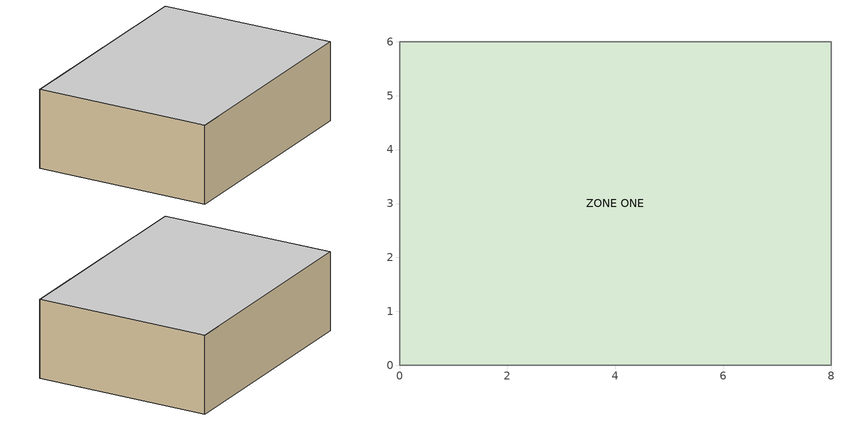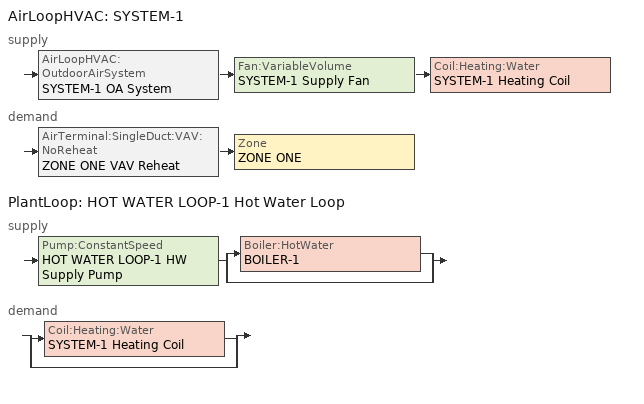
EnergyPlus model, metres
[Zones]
ZONE ONE
 floor adiabatic (LTWALL): 0,0 0,6 8,6 8,0 z0
 wall adiabatic (LTWALL): 8,6 0,6 0,0 8,0 8,6 z0:2.7
 ceiling adiabatic (LTWALL): 0,6 0,0 8,0 8,6 z2.7
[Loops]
AirLoopHVAC 'SYSTEM-1'
 supply: AirLoopHVAC:OutdoorAirSystem 'SYSTEM-1 OA System' > Fan:VariableVolume 'SYSTEM-1 Supply Fan' > Coil:Heating:Water 'SYSTEM-1 Heating Coil'
 demand: AirTerminal:SingleDuct:VAV:NoReheat 'ZONE ONE VAV Reheat' > Zone 'ZONE ONE'
PlantLoop 'HOT WATER LOOP-1 Hot Water Loop'
 supply: Pump:ConstantSpeed 'HOT WATER LOOP-1 HW Supply Pump' > split
  | Boiler:HotWater 'BOILER-1'
  | bypass
 demand: split
  | Coil:Heating:Water 'SYSTEM-1 Heating Coil'
  | bypass
[Site:Location]
DES_MOINES_IA_USA Design_Conditions: Latitude {deg}=41.53; Longitude {deg}=-93.65; Time Zone {hr}=-6; Elevation {m}=294
[SizingPeriod:DesignDay]
DES_MOINES Ann Htg 99% Condns DB: Month=1; Day of Month=21; Day Type=WinterDesignDay; Maximum Dry-Bulb Temperature {C}=4.44; Daily Dry-Bulb Temperature Range {deltaC}=0; Humidity Condition Type=Wetbulb; Wetbulb or DewPoint at Maximum Dry-Bulb {C}=4.44; Barometric Pressure {Pa}=97843; Wind Speed {m/s}=4.7; Wind Direction {deg}=310; Rain Indicator=No; Snow Indicator=No; Daylight Saving Time Indicator=No; Solar Model Indicator=ASHRAEClearSky; Sky Clearness=0
[Building]
Case HX200Lo: North Axis {deg}=0; Terrain=Country; Loads Convergence Tolerance Value=0.04; Temperature Convergence Tolerance Value {deltaC}=0.004; Solar Distribution=FullInteriorAndExterior; Minimum Number of Warmup Days=6
[Material] Roughness=VeryRough; Thickness {m}=1; Conductivity {W/m-K}=0.04; Density {kg/m3}=32.03; Specific Heat {J/kg-K}=830; Thermal Absorptance=1e-07; Solar Absorptance=1e-07; Visible Absorptance=1e-07
INSULATION-EXT; INSULATION-INT
[Construction]
LTWALL: INSULATION-EXT, INSULATION-INT
[Zone]
ZONE ONE: Type=1; Multiplier=1; Ceiling Height {m}=2.7; Volume {m3}=129.6
[OtherEquipment]
ZONE ONE OthEq 1: Zone or ZoneList=ZONE ONE; Schedule=Sch 1; Design Level Calculation Method=EquipmentLevel; Design Level {W}=0; Fraction Latent=0; Fraction Radiant=0; Fraction Lost=0
[ThermostatSetpoint:DualSetpoint]
All Zones Dual SP Control: Heating Setpoint Temperature Schedule=Heat Setpoints; Cooling Setpoint Temperature Schedule=Cool Setpoints
[ZoneControl:Thermostat]
ZONE ONE Thermostat: Zone or ZoneList=ZONE ONE; Control Type Schedule=COMPACT HVAC-ALWAYS 4; Control 1=All Zones Dual SP Control
[Sizing:Zone]
ZONE ONE: Zone Cooling Design Supply Air Temperature Input Method=SupplyAirTemperature; Zone Cooling Design Supply Air Temperature {C}=13; Zone Heating Design Supply Air Temperature Input Method=SupplyAirTemperature; Zone Heating Design Supply Air Temperature {C}=38; Zone Cooling Design Supply Air Humidity Ratio {kgWater/kgDryAir}=0.008; Zone Heating Design Supply Air Humidity Ratio {kgWater/kgDryAir}=0.008; Design Specification Outdoor Air Object=SZ DSOA ZONE ONE; Zone Heating Sizing Factor=0; Zone Cooling Sizing Factor=0; Cooling Design Air Flow Method=Flow/Zone; Cooling Design Air Flow Rate {m3/s}=0.55556; Cooling Minimum Air Flow Fraction=0; Heating Design Air Flow Method=Flow/Zone; Heating Design Air Flow Rate {m3/s}=0.55556; Heating Maximum Air Flow Fraction=0
[DesignSpecification:OutdoorAir]
SZ DSOA ZONE ONE: Outdoor Air Method=Flow/Zone; Outdoor Air Flow per Person {m3/s-person}=0; Outdoor Air Flow per Zone Floor Area {m3/s-m2}=0; Outdoor Air Flow per Zone {m3/s}=0.55556
[Zone equipment]
ZONE ONE: ZONE ONE VAV Reheat
[AirTerminal:SingleDuct:VAV:NoReheat]
ZONE ONE VAV Reheat: Availability Schedule=COMPACT HVAC-ALWAYS 1; Maximum Air Flow Rate {m3/s}=0.55556; Zone Minimum Air Flow Input Method=Constant; Constant Minimum Air Flow Fraction=1
[Sizing:System]
SYSTEM-1: Type of Load to Size On=Sensible; Design Outdoor Air Flow Rate {m3/s}=1.52778; Minimum System Air Flow Ratio=1; Preheat Design Temperature {C}=7; Preheat Design Humidity Ratio {kgWater/kgDryAir}=.008; Precool Design Temperature {C}=11; Precool Design Humidity Ratio {kgWater/kgDryAir}=.008; Central Cooling Design Supply Air Temperature {C}=13; Central Heating Design Supply Air Temperature {C}=37.78; Sizing Option=NonCoincident; 100% Outdoor Air in Cooling=No; 100% Outdoor Air in Heating=Yes; Central Cooling Design Supply Air Humidity Ratio {kgWater/kgDryAir}=0.008; Central Heating Design Supply Air Humidity Ratio {kgWater/kgDryAir}=0.008; Cooling Design Air Flow Method=Flow/System; Cooling Design Air Flow Rate {m3/s}=1.52778; Heating Design Air Flow Method=Flow/System; Heating Design Air Flow Rate {m3/s}=1.52778; System Outdoor Air Method=ZoneSum
[AirLoopHVAC]
SYSTEM-1: Design Supply Air Flow Rate {m3/s}=0.55556
[AvailabilityManager:NightCycle]
SYSTEM-1 Availability: Applicability Schedule=COMPACT HVAC-ALWAYS 1; Fan Schedule=FanAndCoilAvailSched; Control Type=CycleOnAny; Thermostat Tolerance {deltaC}=1; Cycling Run Time {s}=3600
[SetpointManager:MixedAir]
SYSTEM-1 Heating Coil Air Temp Manager: Control Variable=Temperature; Setpoint Node or NodeList=SYSTEM-1 Mixed Air Nodes
[Coil:Heating:Water]
SYSTEM-1 Heating Coil: Availability Schedule=COMPACT HVAC-BOILER; U-Factor Times Area Value {W/K}=autosize; Maximum Water Flow Rate {m3/s}=0.00133; Performance Input Method=UFactorTimesAreaAndDesignWaterFlowRate; Rated Capacity {W}=autosize; Rated Inlet Water Temperature {C}=82.22; Rated Inlet Air Temperature {C}=4.44; Rated Outlet Water Temperature {C}=71.22; Rated Outlet Air Temperature {C}=37.78
[Controller:WaterCoil]
SYSTEM-1 Heating Coil Controller: Control Variable=Temperature; Action=Normal; Actuator Variable=FLOW; Controller Convergence Tolerance {deltaC}=autosize; Maximum Actuated Flow {m3/s}=autosize; Minimum Actuated Flow {m3/s}=0
[SetpointManager:Scheduled] Control Variable=Temperature
Name | Schedule | Setpoint Node or NodeList
SYSTEM-1 Heating Supply Air Temp Manager | COMPACT HVAC-ALWAYS 13 | SYSTEM-1 Heating Coil Outlet
HOT WATER LOOP-1 HW Temp Manager | COMPACT HVAC-ALWAYS 70 | HOT WATER LOOP-1 HW Supply Outlet
[Fan:VariableVolume]
SYSTEM-1 Supply Fan: Availability Schedule=FanAndCoilAvailSched; Fan Total Efficiency=0.7; Pressure Rise {Pa}=0; Maximum Flow Rate {m3/s}=0.55556; Fan Power Minimum Flow Rate Input Method=FixedFlowRate; Fan Power Minimum Air Flow Rate {m3/s}=0.55556; Motor Efficiency=0.9; Motor In Airstream Fraction=0; Fan Power Coefficient 1=0.350712; Fan Power Coefficient 2=0.308505; Fan Power Coefficient 3=-0.541374; Fan Power Coefficient 4=0.871988; Fan Power Coefficient 5=0
[Controller:OutdoorAir]
SYSTEM-1 OA Controller: Minimum Outdoor Air Flow Rate {m3/s}=0.55556; Maximum Outdoor Air Flow Rate {m3/s}=0.55556; Economizer Control Type=NoEconomizer; Economizer Control Action Type=ModulateFlow; Lockout Type=NoLockout; Minimum Limit Type=ProportionalMinimum; Minimum Outdoor Air Schedule=COMPACT SYSTEM-1 Outside Air Sched
[Sizing:Plant]
HOT WATER LOOP-1 Hot Water Loop: Loop Type=Heating; Design Loop Exit Temperature {C}=82.22; Loop Design Temperature Difference {deltaC}=11
[PlantLoop]
HOT WATER LOOP-1 Hot Water Loop: Fluid Type=Water; Plant Equipment Operation Scheme=HOT WATER LOOP-1 Operation; Maximum Loop Temperature {C}=100; Minimum Loop Temperature {C}=10; Maximum Loop Flow Rate {m3/s}=0.00133; Minimum Loop Flow Rate {m3/s}=0; Plant Loop Volume {m3}=autosize; Load Distribution Scheme=SequentialLoad; Plant Loop Demand Calculation Scheme=SingleSetpoint
[PlantEquipmentOperationSchemes]
HOT WATER LOOP-1 Operation: Control Scheme 1=HOT WATER LOOP-1 Operation All Hours; Control Scheme 1 Schedule=COMPACT HVAC-BOILER
[PlantEquipmentOperation:HeatingLoad]
HOT WATER LOOP-1 Operation All Hours: Load Range 1 Lower Limit {W}=0; Load Range 1 Upper Limit {W}=1000000000000000; Range 1 Equipment List=HOT WATER LOOP-1 All Equipment
[PlantEquipmentList]
HOT WATER LOOP-1 All Equipment: BOILER-1
[Pump:ConstantSpeed]
HOT WATER LOOP-1 HW Supply Pump: Rated Flow Rate {m3/s}=0.00133; Rated Pump Head {Pa}=179352; Rated Power Consumption {W}=autosize; Motor Efficiency=0.9; Fraction of Motor Inefficiencies to Fluid Stream=0; Pump Control Type=Intermittent
[Boiler:HotWater]
BOILER-1: Fuel Type=NaturalGas; Nominal Capacity {W}=100000; Nominal Thermal Efficiency=0.8; Efficiency Curve Temperature Evaluation Variable=LeavingBoiler; Normalized Boiler Efficiency Curve=BOILER-1 Efficiency Curve; Design Water Outlet Temperature {C}=81; Design Water Flow Rate {m3/s}=0.00133; Minimum Part Load Ratio=0; Maximum Part Load Ratio=1.1; Optimum Part Load Ratio=1; Water Outlet Upper Temperature Limit {C}=100; Boiler Flow Mode=ConstantFlow; Parasitic Electric Load {W}=0
[Schedule:Day:Hourly]
Day Sch 1; SystemOnDaySched: 1, 1, 1, 1, 1, 1, 1, 1, 1, 1, 1, 1, 1, 1, 1, 1, 1, 1, 1, 1, 1, 1, 1, 1
Zone Cool Setpoint All Days: 30, 30, 30, 30, 30, 30, 30, 30, 30, 30, 30, 30, 30, 30, 30, 30, 30, 30, 30, 30, 30, 30, 30, 30
Zone Heat Setpoint All Days: 10, 10, 10, 10, 10, 10, 10, 10, 10, 10, 10, 10, 10, 10, 10, 10, 10, 10, 10, 10, 10, 10, 10, 10
[Schedule:Week:Daily]
Week Sch 1: Day Sch 1, Day Sch 1, Day Sch 1, Day Sch 1, Day Sch 1, Day Sch 1, Day Sch 1, Day Sch 1, Day Sch 1, Day Sch 1, Day Sch 1, Day Sch 1
Zone Cool Setpoint All Weeks: Zone Cool Setpoint All Days, Zone Cool Setpoint All Days, Zone Cool Setpoint All Days, Zone Cool Setpoint All Days, Zone Cool Setpoint All Days, Zone Cool Setpoint All Days, Zone Cool Setpoint All Days, Zone Cool Setpoint All Days, Zone Cool Setpoint All Days, Zone Cool Setpoint All Days, Zone Cool Setpoint All Days, Zone Cool Setpoint All Days
Zone Heat Setpoint All Weeks: Zone Heat Setpoint All Days, Zone Heat Setpoint All Days, Zone Heat Setpoint All Days, Zone Heat Setpoint All Days, Zone Heat Setpoint All Days, Zone Heat Setpoint All Days, Zone Heat Setpoint All Days, Zone Heat Setpoint All Days, Zone Heat Setpoint All Days, Zone Heat Setpoint All Days, Zone Heat Setpoint All Days, Zone Heat Setpoint All Days
FanAndCoilWeekSched: SystemOnDaySched, SystemOnDaySched, SystemOnDaySched, SystemOnDaySched, SystemOnDaySched, SystemOnDaySched, SystemOnDaySched, SystemOnDaySched, SystemOnDaySched, SystemOnDaySched, SystemOnDaySched, SystemOnDaySched
[Schedule:Year]
Sch 1: Week Sch 1, 1, 1, 12, 31
Heat Setpoints: Zone Heat Setpoint All Weeks, 1, 1, 12, 31
Cool Setpoints: Zone Cool Setpoint All Weeks, 1, 1, 12, 31
FanAndCoilAvailSched: FanAndCoilWeekSched, 1, 1, 12, 31
[Schedule:Compact]
COMPACT HVAC-BOILER: Through: 4/30, For: AllDays, Until: 24:00, 1, Through: 9/30, For: AllDays, Until: 24:00, 0, Through: 12/31, For: AllDays, Until: 24:00, 1
COMPACT HVAC-ALWAYS 1: Through: 12/31, For: AllDays, Until: 24:00, 1
COMPACT HVAC-ALWAYS 4: Through: 12/31, For: AllDays, Until: 24:00, 4
COMPACT HVAC-ALWAYS 13: Through: 12/31, For: AllDays, Until: 24:00, 13
COMPACT SYSTEM-1 Outside Air Sched: Through: 12/31, For: AllDays, Until: 7:00, 1, Until: 18:00, 1, Until  24:00, 1
COMPACT HVAC-ALWAYS 70: Through: 12/31, For: AllDays, Until: 24:00, 70
[Curve:Quadratic]
BOILER-1 Efficiency Curve: Coefficient1 Constant=0.97; Coefficient2 x=0.0633; Coefficient3 x**2=-0.0333; Minimum Value of x=0; Maximum Value of x=1
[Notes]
IEA HEATING WATER SYSTEM - Exercise 2 - Heating Coil Comparative Test.idf
Case HX200LoFlow - Variable water flow, max rate = 1.33 l/s = 0.00133 m3/s
Variable air flow = 2000 m3/h from 6PM to 7AM = 0.55556 m3/s
Variable air flow = 5000 m3/h from 7AM to 6PM = 1.38889 m3/s
Constant air discharge temp = 13C
100% outside air
Constant hot water supply temp to heating coil = 70C
Basic file description: HVAC-BESTEST Low-Mass Building
Author:   R. H. Henninger,  GARD Analytics, Inc.
Date:     April 11, 2007
Run:      October thru April with TMY2 weather file provided with spec
Building: Fictional 1 zone building with near abiabatic surfaces and no windows.
No internal load, no infiltration
System:   None.
Plant:    None.
DES_MOINES_IA_USA Annual Heating 99%, MaxDB=-19.4°C
DES_MOINES_IA_USA Annual Cooling (DB=>MWB) 1%, MaxDB=32.4°C MWB=23.8°C
Material layer names follow:
